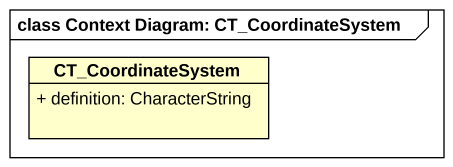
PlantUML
@startuml
mainframe class Context Diagram: CT_CoordinateSystem
hide circle
hide empty members
skinparam classAttributeIconSize 0
class CT_CoordinateSystem {
  + definition: CharacterString
}
@enduml
